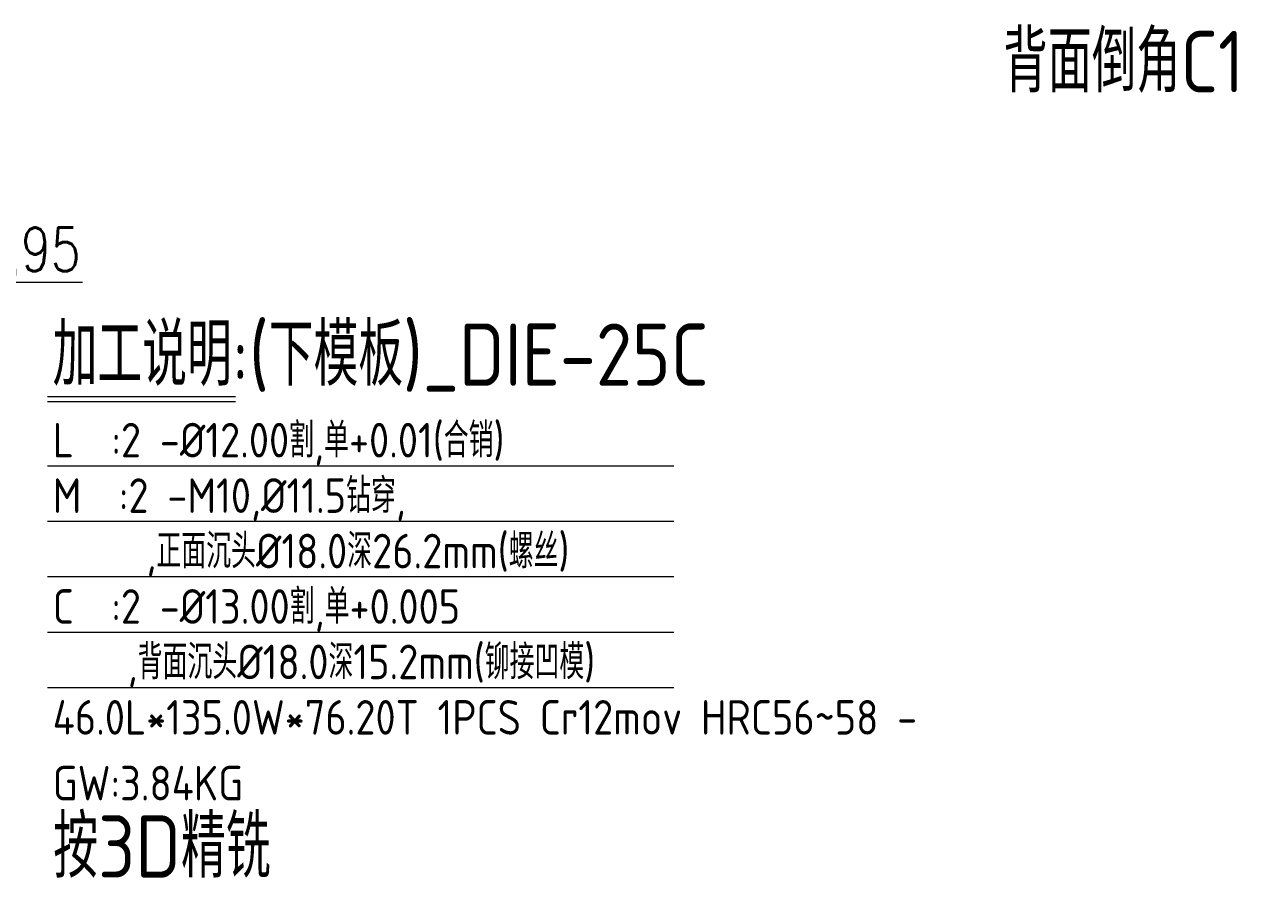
# Model space of a CAD drawing. Header units: millimetres. Extents: x 19353 to 19992, y 34706 to 35080.
# Drawn here: x 19659 to 19992.3, y 34837.5 to 35072.1 of the extents above; entities that cross this region are included whole.
import ezdxf

# ---------------------------------------------------------------- set-up
doc = ezdxf.new("R2010")
doc.units = ezdxf.units.MM
doc.layers.add('DIM', color=4, linetype='Continuous', lineweight=20)
doc.styles.add('gbenor', font='gbenor.shx', dxfattribs={"bigfont": 'gbcbig.shx'})
doc.styles.add('TXT', font='txt.shx', dxfattribs={"width": 0.8, "bigfont": 'ctxt.shx'})
doc.dimstyles.new('零件', dxfattribs={"dimscale": 1.5, "dimtxt": 8, "dimasz": 1, "dimexe": 0, "dimexo": 0, "dimgap": 0, "dimtad": 1, "dimtxsty": 'TXT', "dimcen": 0, "dimclrd": 252, "dimclre": 252, "dimclrt": 4, "dimazin": 3, "dimtp": 0.001, "dimtm": 0.001, "dimtfac": 1, "dimtmove": 0, "dimatfit": 3, "dimlwd": 5, "dimlwe": 5})

# ---------------------------------------------------------------- blocks, each defined once
blk = doc.blocks.new('*D1114')
at = {"layer": 'Defpoints', "color": 0}
for p in [(19623.79, 35001.24), (19628.79, 35001.24), (19547.59, 34866.29)]:
    blk.add_point(p, dxfattribs=at)
at = {"layer": 'DIM', "color": 252, "lineweight": 5}
for p, q in [((19623.79, 35001.24), (19626.79, 35001.24)), ((19626.79, 35001.24), (19625.79, 35001.24)), ((19625.79, 35001.24), (19674.96, 35001.24))]:
    blk.add_line(p, q, dxfattribs=at)
at = {"layer": 'DIM', "color": 4, "lineweight": 5, "insert": (19651.88, 35008.39), "char_height": 12, "attachment_point": 5, "style": 'TXT'}
blk.add_mtext('134,95', dxfattribs=at)

msp = doc.modelspace()

# ---------------------------------------------------------------- linework, layer by layer
at = {"layer": 'DIM', "color": 8, "linetype": 'Continuous', "lineweight": 5}
for p, q in [((19665.367, 34969.802), (19717.077, 34969.802)), ((19665.367, 34968.378), (19717.077, 34968.378)), ((19665.367, 34950.769), (19837.578, 34950.769)), ((19665.367, 34935.532), (19837.578, 34935.532)), ((19665.367, 34920.295), (19837.578, 34920.295)), ((19665.367, 34905.058), (19837.578, 34905.058)), ((19665.367, 34889.821), (19837.578, 34889.821))]:
    msp.add_line(p, q, dxfattribs=at)

# ---------------------------------------------------------------- texts
at = {"layer": 'DIM', "color": 6, "lineweight": 5, "style": 'gbenor'}
msp.add_text('背面倒角C1', height=16.9, dxfattribs=at).set_placement((19928.165, 35053.387))
at = {"layer": 'DIM', "color": 4, "lineweight": 5, "style": 'gbenor'}
for s, height, p in [('加工说明:(下模板)_DIE-25C', 17.1, (19666.775, 34972.752)), ('M  :2 -M10,%%c11.5钻穿,', 9.5, (19666.792, 34937.803)), ('     ,正面沉头%%c18.0深26.2mm(螺丝)', 9.5, (19666.792, 34922.566)), ('    ,背面沉头%%C18.0深15.2mm(铆接凹模)', 9.5, (19666.792, 34892.092)), ('46.0L*135.0W*76.20T 1PCS Cr12mov HRC56~58 -', 9.5, (19666.792, 34876.855)), ('GW:3.84KG', 9.5, (19666.792, 34858.771))]:
    msp.add_text(s, height=height, dxfattribs=at).set_placement(p)
at = {"layer": 'DIM', "color": 1, "lineweight": 5, "style": 'gbenor'}
for s, p in [('L  :2 -%%c12.00割,单+0.01(合销)', (19666.792, 34953.04)), ('C  :2 -%%C13.00割,单+0.005', (19666.792, 34907.329))]:
    msp.add_text(s, height=9.5, dxfattribs=at).set_placement(p)
at = {"layer": 'DIM', "color": 2, "lineweight": 5, "style": 'gbenor'}
msp.add_text('按3D精铣', height=17.1, dxfattribs=at).set_placement((19666.951, 34837.56))

# ---------------------------------------------------------------- dimensions: what is measured, and where the dimension line sits
at = {"layer": 'DIM', "lineweight": 5}
dim = msp.add_ordinate_dim(feature_location=(19623.791, 35001.242), offset=(5, 0), dtype=0, origin=(19547.591, 34866.294), dimstyle='零件', dxfattribs=at)
dim.commit()
dim.dimension.update_dxf_attribs({"geometry": '*D1114', "text_midpoint": (19651.877, 35008.385)})

doc.saveas('drawing.dxf')
